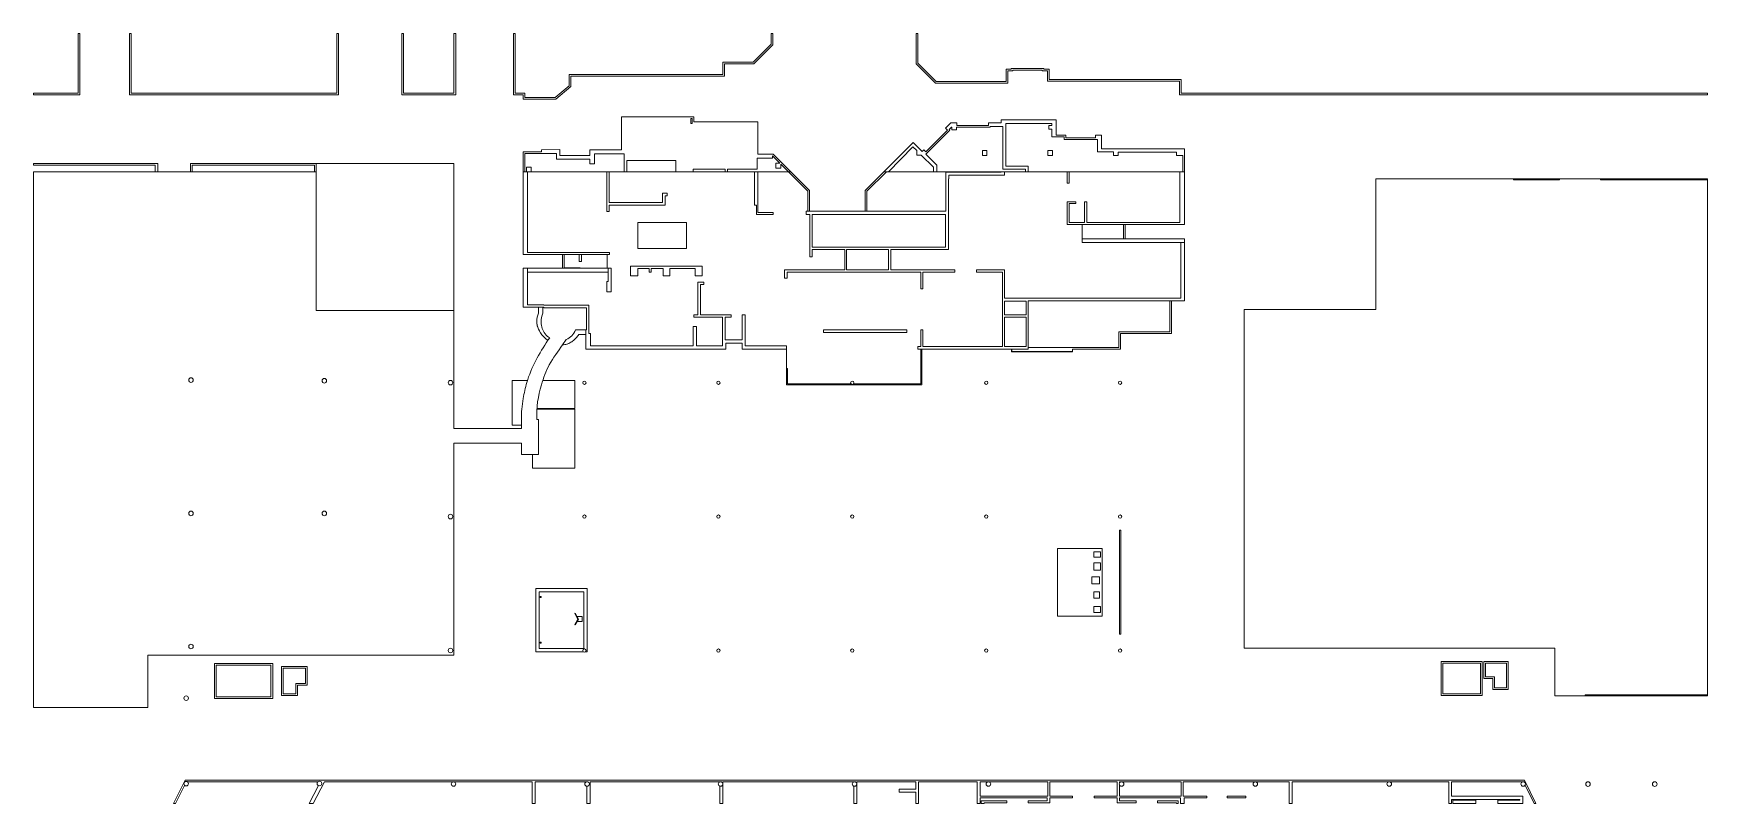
# Model space of a CAD drawing. Header units: millimetres. Extents: x -73969 to 76031, y -64740 to 4260.
import ezdxf

# ---------------------------------------------------------------- set-up
doc = ezdxf.new("R2010")
doc.units = ezdxf.units.MM

msp = doc.modelspace()

# ---------------------------------------------------------------- linework, layer by layer
at = {"color": 7, "linetype": 'Continuous', "lineweight": 15}
for p, q in [((-69820, 4260), (-69970, 4260)), ((-69970, 4260), (-69970, -1090)), ((-69820, 4260), (-69820, -1240)), ((-65206, 4260), (-65356, 4260)), ((-65356, -1240), (-65356, 4260)), ((-65206, -1090), (-65206, 4260)), ((-46788, 4260), (-46788, -1090)), ((-46638, 4260), (-46788, 4260)), ((-46638, 4260), (-46638, -1240)), ((-40818, 4260), (-40968, 4260)), ((-40968, -1240), (-40968, 4260)), ((-40818, -1090), (-40818, 4260)), ((-36290, 4260), (-36290, -1090)), ((-36140, 4260), (-36290, 4260)), ((-36140, 4260), (-36140, -1240)), ((-30970, 4260), (-30970, -1240)), ((-30820, 4260), (-30970, 4260)), ((-30820, 4260), (-30820, -1090)), ((-9497, 1683), (-7881, 3299)), ((-9435, 1533), (-7731, 3236)), ((-7881, 3299), (-7881, 4260)), ((-7731, 4260), (-7881, 4260)), ((-7731, 3236), (-7731, 4260)), ((5121, 4260), (5121, 1533)), ((5271, 4260), (5121, 4260)), ((5271, 4260), (5271, 1595)), ((-12190, 585), (-12190, 1683)), ((-12190, 1683), (-9497, 1683)), ((-12040, 1533), (-9435, 1533)), ((-12040, 435), (-12040, 1533)), ((5121, 1533), (6852, -198)), ((5271, 1595), (6914, -48)), ((-25962, 585), (-12190, 585)), ((-25962, -424), (-25962, 585)), ((-25812, 435), (-12040, 435)), ((-25812, -494), (-25812, 435)), ((13200, -48), (13200, 1059)), ((13200, 1059), (13620, 1059)), ((13350, 909), (13770, 909)), ((13350, -198), (13350, 909)), ((13620, 1134), (16572, 1134)), ((13620, 1059), (13620, 1134)), ((13770, 909), (13770, 984)), ((13770, 984), (16422, 984)), ((16422, 984), (16422, 926)), ((16422, 926), (16883, 926)), ((16572, 1134), (16572, 1076)), ((16572, 1076), (17033, 1076)), ((16883, 926), (16883, 0)), ((16883, 0), (28718, 0)), ((17033, 1076), (17033, 150)), ((17033, 150), (28868, 150)), ((28718, 0), (28718, -1251)), ((28868, 150), (28868, -1101)), ((-73969, -1090), (-69970, -1090)), ((-73969, -1090), (-73969, -1240)), ((-73969, -1240), (-69820, -1240)), ((-65356, -1240), (-46638, -1240)), ((-65206, -1090), (-46788, -1090)), ((-40968, -1240), (-36140, -1240)), ((-40818, -1090), (-36290, -1090)), ((-30083, -1240), (-30970, -1240)), ((-29933, -1090), (-30820, -1090)), ((-30083, -1240), (-30083, -1618)), ((-29933, -1090), (-29933, -1468)), ((-29933, -1468), (-27215, -1468)), ((-27215, -1468), (-25962, -424)), ((-27161, -1618), (-25812, -494)), ((6852, -198), (13350, -198)), ((6914, -48), (13200, -48)), ((28718, -1251), (76031, -1251)), ((28868, -1101), (76031, -1101)), ((76031, -1251), (76031, -1101)), ((-30083, -1618), (-27161, -1618)), ((-21276, -3214), (-21276, -6164)), ((-14802, -3214), (-21276, -3214)), ((-15071, -3364), (-15071, -3812)), ((-14952, -3364), (-15071, -3364)), ((-14952, -3812), (-15071, -3812)), ((-14952, -3812), (-14952, -3364)), ((-14802, -3662), (-14802, -3214)), ((-9056, -3662), (-14802, -3662)), ((-9056, -6551), (-9056, -3662)), ((8141, -4407), (5986, -6562)), ((7929, -4407), (5986, -6350)), ((8229, -3736), (7743, -4221)), ((7743, -4221), (7929, -4407)), ((8072, -4339), (8291, -4124)), ((8072, -4339), (8141, -4407)), ((8765, -3736), (8229, -3736)), ((8312, -4124), (8291, -4124)), ((8312, -4364), (8312, -4124)), ((8312, -4364), (8748, -4364)), ((11762, -4145), (8748, -4145)), ((8748, -4364), (8748, -4145)), ((8765, -3995), (8765, -3736)), ((11612, -3995), (8765, -3995)), ((11612, -3736), (11612, -3995)), ((12735, -3736), (11612, -3736)), ((11762, -4071), (12885, -4071)), ((11762, -4071), (11762, -4145)), ((12735, -3477), (12735, -3736)), ((17671, -3477), (12735, -3477)), ((12885, -7902), (12885, -4071)), ((13149, -3806), (17267, -3806)), ((13149, -3806), (13149, -7638)), ((17017, -3988), (17267, -3988)), ((17017, -3988), (17017, -4320)), ((17017, -4320), (17267, -4320)), ((17267, -3806), (17267, -3988)), ((17267, -4320), (17267, -5012)), ((17671, -4862), (17671, -3477)), ((4858, -5505), (562, -9801)), ((4835, -5907), (2639, -8122)), ((5182, -6237), (4835, -5907)), ((5659, -6306), (4858, -5505)), ((18390, -5012), (17267, -5012)), ((18540, -4862), (17671, -4862)), ((18390, -5253), (18390, -5012)), ((21356, -5253), (18390, -5253)), ((18540, -5103), (18540, -4862)), ((21206, -5103), (18540, -5103)), ((21718, -4862), (21206, -4862)), ((21206, -4862), (21206, -5103)), ((21356, -5253), (21356, -6349)), ((21718, -6085), (21718, -4862)), ((-73969, -7398), (-62829, -7398)), ((-73969, -7548), (-73969, -7398)), ((-62829, -7398), (-62829, -8122)), ((-59898, -7398), (-59898, -8122)), ((-36312, -7398), (-59898, -7398)), ((-48633, -7398), (-48633, -20550)), ((-36312, -20550), (-36312, -7398)), ((-30083, -6332), (-30083, -15540)), ((-28443, -6332), (-30083, -6332)), ((-27105, -6482), (-29933, -6482)), ((-29933, -6482), (-29933, -8122)), ((-26795, -6140), (-28443, -6153)), ((-28443, -6153), (-28443, -6332)), ((-27105, -7012), (-27105, -6482)), ((-24129, -7012), (-27105, -7012)), ((-26795, -6684), (-26795, -6140)), ((-24124, -6684), (-26795, -6684)), ((-24129, -7012), (-24129, -7417)), ((-23711, -7417), (-24129, -7417)), ((-24124, -6164), (-24124, -6684)), ((-21276, -6164), (-24124, -6164)), ((-23711, -6522), (-23711, -7417)), ((-23711, -6522), (-21055, -6522)), ((-21055, -6522), (-21055, -8122)), ((-20798, -7119), (-16400, -7119)), ((-20798, -7119), (-20798, -8122)), ((-16400, -7119), (-16400, -8122)), ((-9119, -6898), (-7753, -6898)), ((-9119, -6898), (-9119, -7905)), ((-7691, -6551), (-9056, -6551)), ((-7089, -7366), (-7753, -6701)), ((-7753, -6701), (-7753, -6898)), ((-4441, -9801), (-7691, -6551)), ((-7464, -7366), (-7464, -7808)), ((-7464, -7366), (-7089, -7366)), ((-7018, -7436), (-4591, -9863)), ((-7018, -7436), (-7018, -7808)), ((5182, -6642), (5182, -6237)), ((5577, -6642), (5182, -6642)), ((6663, -7729), (5577, -6642)), ((5800, -6164), (5659, -6306)), ((5986, -6350), (5800, -6164)), ((5986, -6562), (6963, -7539)), ((11053, -6237), (11053, -6659)), ((11053, -6237), (11467, -6237)), ((11053, -6659), (11467, -6659)), ((11467, -6237), (11467, -6659)), ((16929, -6237), (16929, -6659)), ((16929, -6237), (17344, -6237)), ((16929, -6659), (17344, -6659)), ((17344, -6237), (17344, -6659)), ((21356, -6349), (22802, -6349)), ((21718, -6085), (29181, -6085)), ((22802, -6659), (22802, -6349)), ((22802, -6659), (23217, -6659)), ((23217, -6376), (28454, -6376)), ((23217, -6659), (23217, -6376)), ((28454, -6659), (28454, -6376)), ((28454, -6659), (29031, -6659)), ((29031, -6659), (29031, -8122)), ((29181, -12860), (29181, -6085)), ((-63067, -7548), (-73969, -7548)), ((-73969, -8122), (-73969, -56143)), ((-73969, -8122), (-48633, -8122)), ((-63067, -7548), (-63067, -8122)), ((-59748, -7548), (-59748, -8122)), ((-48783, -7548), (-59748, -7548)), ((-48783, -7548), (-48783, -8122)), ((-30083, -8122), (-6120, -8122)), ((-29786, -7731), (-29373, -7731)), ((-29786, -7731), (-29786, -8122)), ((-29709, -15354), (-29709, -8122)), ((-29373, -7731), (-29373, -8122)), ((-22598, -8122), (-22598, -11700)), ((-22395, -10891), (-22395, -8122)), ((-14855, -7905), (-11992, -7905)), ((-14855, -7905), (-14855, -8122)), ((-11992, -7905), (-11992, -8122)), ((-11776, -7905), (-9119, -7905)), ((-11776, -7905), (-11776, -8122)), ((-9369, -8122), (-9369, -11122)), ((-9056, -11790), (-9056, -8122)), ((-7464, -7808), (-7018, -7808)), ((712, -9863), (2452, -8122)), ((2240, -8122), (29181, -8122)), ((6663, -7729), (6663, -8122)), ((6963, -7539), (6963, -8122)), ((7774, -8171), (12735, -8171)), ((7774, -8171), (7774, -11665)), ((8030, -8761), (8062, -8761)), ((8030, -8761), (8030, -15101)), ((8062, -8446), (13035, -8446)), ((8062, -8446), (8062, -8761)), ((12735, -8171), (12735, -8122)), ((14919, -7902), (12885, -7902)), ((13035, -8122), (13035, -8446)), ((13149, -7638), (15170, -7638)), ((14919, -7902), (14919, -8122)), ((15170, -7638), (15170, -8122)), ((18651, -8122), (18651, -9152)), ((18839, -8122), (18839, -9152)), ((28743, -12686), (28743, -8122)), ((46303, -8764), (76031, -8764)), ((46303, -8764), (46303, -20467)), ((58658, -8864), (58658, -8764)), ((58658, -8864), (62755, -8864)), ((62755, -8864), (62755, -8764)), ((66451, -8764), (66451, -8864)), ((66451, -8864), (76031, -8864)), ((76031, -55087), (76031, -8764)), ((-17179, -10060), (-17603, -10060)), ((-17603, -10060), (-17603, -10891)), ((-17379, -10283), (-17179, -10283)), ((-17379, -11122), (-17379, -10283)), ((-17179, -10283), (-17179, -10060)), ((-4591, -9863), (-4591, -11665)), ((-4441, -11665), (-4441, -9801)), ((562, -11665), (562, -9801)), ((712, -11665), (712, -9863)), ((18651, -9152), (18839, -9152)), ((-22598, -11700), (-22395, -11700)), ((-17603, -10891), (-22395, -10891)), ((-22395, -11700), (-22395, -11122)), ((-22395, -11122), (-17379, -11122)), ((-9369, -11122), (-9187, -11122)), ((-9187, -11122), (-9187, -11956)), ((-9187, -11956), (-7685, -11956)), ((-7685, -11790), (-9056, -11790)), ((-7685, -11956), (-7685, -11790)), ((-4724, -11665), (-4724, -11956)), ((7774, -11665), (-4724, -11665)), ((-4398, -11956), (-4724, -11956)), ((-4398, -11956), (-4398, -15750)), ((7742, -11956), (-4207, -11956)), ((-4207, -11956), (-4207, -14881)), ((7742, -14881), (7742, -11956)), ((18651, -10818), (19418, -10818)), ((18651, -10818), (18651, -12860)), ((18839, -10989), (18839, -12686)), ((18839, -10989), (19418, -10989)), ((19418, -10818), (19418, -10989)), ((20206, -10818), (20206, -12686)), ((20206, -10818), (20405, -10818)), ((20405, -10818), (20405, -12686)), ((-19824, -12686), (-19824, -15002)), ((-15460, -12686), (-19824, -12686)), ((-15460, -15002), (-15460, -12686)), ((29181, -12860), (18651, -12860)), ((20206, -12686), (18839, -12686)), ((19999, -12860), (19999, -14463)), ((28743, -12686), (20405, -12686)), ((23691, -12860), (23691, -14145)), ((23841, -12860), (23841, -14145)), ((-4207, -14881), (7742, -14881)), ((29181, -14145), (19999, -14145)), ((19999, -14463), (29181, -14463)), ((28843, -19459), (28843, -14463)), ((29181, -14145), (29181, -19689)), ((-30083, -15540), (-22355, -15540)), ((-22355, -15354), (-29709, -15354)), ((-26570, -15540), (-26570, -16774)), ((-26420, -15540), (-26420, -16749)), ((-25067, -15540), (-25067, -16162)), ((-25067, -16162), (-24853, -16162)), ((-24853, -15540), (-24853, -16162)), ((-22557, -16774), (-22557, -15540)), ((-22355, -15540), (-22355, -15354)), ((-19824, -15002), (-15460, -15002)), ((-4398, -15750), (-4207, -15750)), ((-4207, -15101), (-1273, -15101)), ((-4207, -15101), (-4207, -15750)), ((-1273, -15101), (-1273, -16931)), ((-1118, -15101), (2632, -15101)), ((-1118, -15101), (-1118, -16931)), ((2632, -15101), (2632, -16931)), ((2842, -15101), (8030, -15101)), ((2842, -15101), (2842, -16931)), ((-30083, -16774), (-30083, -20254)), ((-22218, -16774), (-30083, -16774)), ((-29709, -20069), (-29709, -16774)), ((-29709, -17119), (-22474, -17119)), ((-26420, -16749), (-24996, -16749)), ((-24996, -16749), (-24996, -16774)), ((-22598, -17972), (-22598, -18903)), ((-22474, -17972), (-22598, -17972)), ((-22474, -16774), (-22474, -17972)), ((-22218, -18903), (-22218, -16774)), ((-14054, -16585), (-20474, -16585)), ((-20474, -16585), (-20474, -17454)), ((-20474, -17454), (-19824, -17454)), ((-19824, -17454), (-19824, -16811)), ((-19824, -16811), (-18791, -16811)), ((-18791, -16811), (-18791, -17133)), ((-18791, -17133), (-18623, -17133)), ((-18623, -16811), (-17534, -16811)), ((-18623, -17133), (-18623, -16811)), ((-17534, -16811), (-17534, -17454)), ((-17534, -17454), (-16945, -17454)), ((-16945, -16811), (-14687, -16811)), ((-16945, -17454), (-16945, -16811)), ((-14687, -16811), (-14687, -17454)), ((-14687, -17454), (-14054, -17454)), ((-14054, -17454), (-14054, -16585)), ((-6674, -16931), (-6674, -17658)), ((-6674, -16931), (-1273, -16931)), ((-6674, -17658), (-6432, -17658)), ((-6432, -17133), (5537, -17133)), ((-6432, -17133), (-6432, -17658)), ((-1118, -16931), (2632, -16931)), ((2842, -16931), (8579, -16931)), ((5537, -17133), (5537, -18623)), ((5713, -17133), (5713, -18623)), ((5713, -17133), (8579, -17133)), ((8579, -16931), (8579, -17133)), ((10522, -16922), (13035, -16922)), ((10522, -16922), (10522, -17124)), ((10522, -17124), (12850, -17124)), ((12850, -17124), (12850, -23775)), ((13035, -16922), (13035, -19469)), ((-22598, -18903), (-22218, -18903)), ((-14432, -20962), (-14432, -18011)), ((-14432, -18011), (-13909, -18011)), ((-13909, -18235), (-14200, -18235)), ((-14200, -18235), (-14200, -20962)), ((-13909, -18011), (-13909, -18235)), ((5537, -18623), (5713, -18623)), ((25871, -19469), (13035, -19469)), ((25871, -19459), (28843, -19459)), ((25871, -19459), (25871, -19469)), ((-36302, -20550), (-48633, -20550)), ((-36302, -20550), (-36302, -31128)), ((-30083, -20254), (-28232, -20254)), ((-28232, -20069), (-29709, -20069)), ((-28708, -20254), (-28708, -20796)), ((-28322, -20254), (-28322, -20796)), ((-28232, -20099), (-28232, -20069)), ((-24203, -20099), (-28232, -20099)), ((-28232, -20314), (-28232, -20254)), ((-28232, -20314), (-24414, -20314)), ((-24414, -20314), (-24414, -22307)), ((-24203, -22637), (-24203, -20099)), ((-14789, -21171), (-14789, -20962)), ((-14789, -20962), (-14432, -20962)), ((-14200, -20962), (-11447, -20962)), ((-11447, -20962), (-11447, -21171)), ((-10463, -23177), (-10463, -20962)), ((-10463, -20962), (-10194, -20962)), ((-10194, -20962), (-10194, -23717)), ((14984, -19715), (13035, -19715)), ((13035, -19715), (13035, -20953)), ((13035, -20953), (14984, -20953)), ((14984, -20953), (14984, -19715)), ((15147, -19689), (29181, -19689)), ((15147, -24022), (15147, -19689)), ((27864, -22479), (27864, -19689)), ((28014, -19689), (28014, -22629)), ((34515, -20467), (34515, -50812)), ((34515, -20467), (46303, -20467)), ((-24414, -22307), (-25407, -22307)), ((-24477, -24022), (-24477, -22307)), ((-14858, -23717), (-14858, -21990)), ((-14858, -21990), (-14553, -21990)), ((-12220, -21171), (-14789, -21171)), ((-14553, -21990), (-14553, -23717)), ((-12220, -23717), (-12220, -21171)), ((-11447, -21171), (-11982, -21171)), ((-11982, -21171), (-11982, -23177)), ((-3174, -22307), (-3174, -22546)), ((-3174, -22307), (4272, -22307)), ((4272, -22307), (4272, -22546)), ((5537, -22298), (5537, -23775)), ((5537, -22298), (5713, -22298)), ((5713, -22298), (5713, -23775)), ((13035, -21162), (14984, -21162)), ((13035, -21162), (13035, -23775)), ((14984, -23775), (14984, -21162)), ((23290, -23872), (23290, -22479)), ((27864, -22479), (23290, -22479)), ((-28341, -22827), (-28337, -22832)), ((-27878, -23229), (-27715, -23019)), ((-26570, -23632), (-26239, -23151)), ((-24477, -22723), (-25096, -22723)), ((-24203, -22637), (-24057, -22637)), ((-24057, -22637), (-24057, -23717)), ((-24057, -23717), (-14858, -23717)), ((-14553, -23717), (-12220, -23717)), ((-11982, -23177), (-10463, -23177)), ((-10463, -23476), (-11929, -23476)), ((-11929, -23476), (-11929, -24022)), ((-10463, -24022), (-10463, -23476)), ((-10194, -23717), (-6496, -23717)), ((-6496, -23717), (-6496, -27222)), ((-3174, -22546), (4272, -22546)), ((5277, -24022), (5277, -23775)), ((5537, -23775), (5277, -23775)), ((12850, -23775), (5713, -23775)), ((14984, -23775), (13035, -23775)), ((15147, -23872), (23290, -23872)), ((23440, -24022), (23440, -22629)), ((23440, -22629), (28014, -22629)), ((-11929, -24022), (-24477, -24022)), ((-6496, -24022), (-10463, -24022)), ((15147, -24022), (5277, -24022)), ((5624, -24032), (5534, -24032)), ((5534, -27122), (5534, -24032)), ((5624, -27212), (5624, -24032)), ((5634, -27222), (5634, -24022)), ((13679, -24251), (13679, -24022)), ((13679, -24251), (19136, -24251)), ((13689, -24022), (13689, -24241)), ((13689, -24241), (19126, -24241)), ((19126, -24022), (23440, -24022)), ((19126, -24241), (19126, -24022)), ((19136, -24251), (19136, -24022)), ((-29711, -26832), (-31089, -26832)), ((-31089, -30832), (-31089, -26832)), ((-25474, -26832), (-28335, -26832)), ((-25474, -29344), (-25474, -26832)), ((-6486, -25761), (-6486, -27212)), ((-6486, -25761), (-6396, -25761)), ((-6396, -25761), (-6396, -27122)), ((-6496, -27222), (5634, -27222)), ((-6486, -27212), (5624, -27212)), ((-6396, -27122), (-733, -27122)), ((-471, -27122), (5534, -27122)), ((-28862, -29394), (-25474, -29394)), ((-28858, -29344), (-25474, -29344)), ((-25474, -29394), (-25474, -34690)), ((-36302, -31128), (-30232, -31128)), ((-30232, -30832), (-31089, -30832)), ((-30232, -31128), (-30232, -30332)), ((-28866, -30332), (-28708, -30332)), ((-28708, -33457), (-28708, -30332)), ((-36302, -32461), (-30232, -32461)), ((-36302, -32461), (-36302, -51449)), ((-30232, -33457), (-30232, -32461)), ((-30232, -33457), (-28708, -33457)), ((-29245, -33457), (-29245, -34690)), ((-29245, -34690), (-25474, -34690)), ((23348, -49551), (23348, -40251)), ((23348, -40251), (23448, -40251)), ((23448, -40251), (23448, -49551)), ((17795, -41882), (21795, -41882)), ((17795, -47961), (17795, -41882)), ((21795, -41882), (21795, -47961)), ((21031, -42188), (21031, -42664)), ((21637, -42188), (21031, -42188)), ((21031, -42664), (21637, -42664)), ((21031, -43184), (21031, -43819)), ((21637, -43184), (21031, -43184)), ((21637, -42664), (21637, -42188)), ((21637, -43819), (21637, -43184)), ((21551, -44440), (20872, -44440)), ((20872, -44440), (20872, -45046)), ((21031, -43819), (21637, -43819)), ((21551, -45046), (21551, -44440)), ((-28944, -45471), (-24344, -45471)), ((-28944, -51161), (-28944, -45471)), ((-28644, -50861), (-28644, -45771)), ((-28644, -45771), (-24644, -45771)), ((-28566, -46281), (-28566, -46181)), ((-28566, -46181), (-28466, -46181)), ((-28466, -46281), (-28566, -46281)), ((-28466, -46181), (-28466, -46281)), ((-24644, -45771), (-24644, -50861)), ((-24344, -45471), (-24344, -51161)), ((20872, -45046), (21551, -45046)), ((21031, -45768), (21031, -46346)), ((21551, -45768), (21031, -45768)), ((21031, -46346), (21551, -46346)), ((21551, -46346), (21551, -45768)), ((-25440, -47689), (-25475, -47709)), ((-25186, -48209), (-25475, -47709)), ((-25140, -48209), (-25440, -47689)), ((-24800, -47985), (-25269, -47985)), ((-24800, -48432), (-24800, -47985)), ((21795, -47961), (17795, -47961)), ((21637, -47082), (21031, -47082)), ((21031, -47082), (21031, -47616)), ((21031, -47616), (21637, -47616)), ((21637, -47616), (21637, -47082)), ((-25186, -48209), (-25475, -48708)), ((-25440, -48728), (-25475, -48708)), ((-25440, -48728), (-25140, -48209)), ((-24800, -48432), (-25269, -48432)), ((-24644, -50861), (-28644, -50861)), ((-28566, -50281), (-28466, -50281)), ((-28566, -50381), (-28566, -50281)), ((-28466, -50381), (-28566, -50381)), ((-28466, -50281), (-28466, -50381)), ((23448, -49551), (23348, -49551)), ((34515, -50812), (62353, -50812)), ((62353, -50812), (62353, -55087)), ((-36302, -51449), (-63732, -51449)), ((-63732, -51449), (-63732, -56143)), ((-57761, -52204), (-57761, -55339)), ((-57761, -52204), (-52537, -52204)), ((-57611, -52354), (-52687, -52354)), ((-57611, -52354), (-57611, -55189)), ((-52687, -52354), (-52687, -55189)), ((-52537, -52204), (-52537, -55339)), ((-51752, -52450), (-51752, -55053)), ((-51752, -52450), (-49444, -52450)), ((-49444, -52450), (-49444, -54145)), ((-24677, -51161), (-28944, -51161)), ((-24344, -51161), (-24527, -51161)), ((52156, -52025), (52156, -55065)), ((52156, -52025), (55850, -52025)), ((52306, -52175), (52306, -54915)), ((52306, -52175), (55700, -52175)), ((55700, -52175), (55700, -54915)), ((55850, -52025), (55850, -55065)), ((55993, -52025), (55993, -53545)), ((55993, -52025), (58178, -52025)), ((56143, -52175), (56143, -53395)), ((56143, -52175), (58028, -52175)), ((58028, -52175), (58028, -54381)), ((58178, -52025), (58178, -54531)), ((-51602, -52600), (-51602, -54903)), ((-51602, -52600), (-49594, -52600)), ((-50468, -53995), (-49594, -53995)), ((-50468, -53995), (-50468, -54903)), ((-49594, -52600), (-49594, -53995)), ((55993, -53545), (56800, -53545)), ((56143, -53395), (56950, -53395)), ((56800, -53545), (56800, -54531)), ((56950, -53395), (56950, -54381)), ((-57761, -55339), (-52537, -55339)), ((-57611, -55189), (-52687, -55189)), ((-51752, -55053), (-50318, -55053)), ((-51602, -54903), (-50468, -54903)), ((-50318, -54145), (-50318, -55053)), ((-50318, -54145), (-49444, -54145)), ((52156, -55065), (55850, -55065)), ((52306, -54915), (55700, -54915)), ((56800, -54531), (58178, -54531)), ((56950, -54381), (58028, -54381)), ((62353, -55087), (76031, -55087)), ((65057, -54987), (65057, -55087)), ((76031, -54987), (65057, -54987)), ((-63732, -56143), (-73969, -56143)), ((-61409, -64740), (-60370, -62661)), ((-60370, -62661), (59630, -62661)), ((-60149, -62811), (-48506, -62811)), ((-48896, -64740), (-47903, -62811)), ((-47903, -62811), (-36430, -62811)), ((-36228, -62811), (-29271, -62811)), ((-29271, -62811), (-29271, -64740)), ((-29025, -62811), (-24465, -62811)), ((-29025, -62811), (-29025, -64740)), ((-24103, -62811), (-24103, -64740)), ((-24103, -62811), (-12504, -62811)), ((-12189, -62811), (-507, -62811)), ((-12189, -62811), (-12189, -64740)), ((-207, -62942), (-207, -62811)), ((-207, -62811), (5083, -62811)), ((5083, -63447), (5083, -62811)), ((5337, -64740), (5337, -62811)), ((5337, -62811), (10600, -62811)), ((10600, -64740), (10600, -62811)), ((10869, -64070), (10869, -62811)), ((10869, -62811), (11493, -62811)), ((11695, -62811), (16930, -62811)), ((16930, -62811), (16930, -64070)), ((17112, -62811), (23146, -62811)), ((17112, -62811), (17112, -64070)), ((23146, -62811), (23146, -64070)), ((23351, -62811), (23351, -62884)), ((23351, -62811), (23426, -62811)), ((23628, -62811), (28876, -62811)), ((28876, -62811), (28876, -64070)), ((29048, -62811), (35412, -62811)), ((29048, -62811), (29048, -64070)), ((35614, -62811), (38539, -62811)), ((38539, -62811), (38539, -64740)), ((38803, -62811), (38803, -64740)), ((38803, -62811), (47414, -62811)), ((47616, -62811), (52856, -62811)), ((52856, -62811), (52856, -64740)), ((53093, -62811), (59414, -62811)), ((53093, -62811), (53093, -64070)), ((59630, -62661), (60657, -64740)), ((-61241, -64740), (-60428, -63112)), ((-48442, -63126), (-49261, -64740)), ((-24384, -63193), (-24384, -64740)), ((-12470, -63183), (-12470, -64740)), ((-457, -64740), (-457, -63188)), ((-207, -64740), (-207, -63037)), ((3590, -63447), (3590, -63714)), ((5083, -63447), (3590, -63447)), ((5083, -63714), (3590, -63714)), ((5083, -64740), (5083, -63714)), ((10869, -64070), (16930, -64070)), ((10869, -64740), (10869, -64221)), ((10869, -64221), (16855, -64221)), ((16855, -64509), (16855, -64221)), ((17112, -64070), (19142, -64070)), ((17112, -64681), (17112, -64221)), ((17112, -64221), (19142, -64221)), ((19142, -64070), (19142, -64221)), ((21058, -64070), (21058, -64221)), ((21058, -64070), (23146, -64070)), ((21058, -64221), (23146, -64221)), ((23146, -64221), (23146, -64681)), ((23351, -63095), (23351, -64070)), ((23351, -64070), (28876, -64070)), ((23351, -64221), (23351, -64509)), ((23351, -64221), (28815, -64221)), ((28815, -64221), (28815, -64740)), ((29048, -64070), (31157, -64070)), ((29136, -64244), (29136, -64740)), ((29136, -64244), (31157, -64244)), ((31157, -64070), (31157, -64244)), ((32990, -64070), (32990, -64244)), ((32990, -64070), (34666, -64070)), ((32990, -64244), (34666, -64244)), ((34666, -64070), (34666, -64244)), ((53093, -64070), (59475, -64070)), ((53093, -64365), (53093, -64740)), ((53093, -64365), (59210, -64365)), ((55263, -64451), (53200, -64451)), ((53200, -64451), (53200, -64740)), ((55263, -64451), (55263, -64740)), ((57236, -64740), (57236, -64451)), ((59210, -64451), (57236, -64451)), ((59210, -64365), (59210, -64451)), ((59475, -64070), (59475, -64740)), ((59683, -63107), (60489, -64740)), ((-61409, -64740), (-61241, -64740)), ((-49261, -64740), (-48896, -64740)), ((-29271, -64740), (-29025, -64740)), ((-24384, -64740), (-24103, -64740)), ((-12470, -64740), (-12189, -64740)), ((-457, -64740), (-207, -64740)), ((5083, -64740), (5337, -64740)), ((10600, -64740), (10869, -64740)), ((10960, -64509), (13240, -64509)), ((10960, -64509), (10960, -64740)), ((10960, -64740), (11212, -64740)), ((11212, -64681), (13240, -64681)), ((11212, -64681), (11212, -64740)), ((13240, -64509), (13240, -64681)), ((15164, -64509), (16855, -64509)), ((15164, -64509), (15164, -64681)), ((15164, -64681), (17112, -64681)), ((23146, -64681), (24839, -64681)), ((23351, -64509), (24839, -64509)), ((24839, -64681), (24839, -64509)), ((26745, -64509), (26745, -64681)), ((26745, -64509), (28605, -64509)), ((26745, -64681), (28450, -64681)), ((28450, -64681), (28450, -64740)), ((28450, -64740), (28605, -64740)), ((28605, -64509), (28605, -64740)), ((28815, -64740), (29136, -64740)), ((38539, -64740), (38803, -64740)), ((52856, -64740), (53093, -64740)), ((53200, -64740), (55263, -64740)), ((57236, -64740), (59475, -64740)), ((60489, -64740), (60657, -64740))]:
    msp.add_line(p, q, dxfattribs=at)
for centre, radius in [((-59859, -26796), 205), ((-47910, -26855), 205), ((-36602, -27031), 205), ((-24602, -27031), 150), ((-12602, -27031), 150), ((-602, -27031), 150), ((11398, -27031), 150), ((23398, -27031), 150), ((-59859, -38745), 205), ((-47910, -38745), 205), ((-36602, -39031), 205), ((-24602, -39031), 150), ((-12602, -39031), 150), ((-602, -39031), 150), ((11398, -39031), 150), ((23398, -39031), 150), ((-59859, -50671), 205), ((-36602, -51031), 205), ((-24602, -51031), 150), ((-12602, -51031), 150), ((-602, -51031), 150), ((11398, -51031), 150), ((23398, -51031), 150), ((-60286, -55299), 205), ((-60286, -62963), 205), ((-48350, -62943), 205), ((-36329, -62989), 205), ((-24363, -62989), 205), ((-12403, -62989), 205), ((-406, -62989), 205), ((11594, -62989), 205), ((23527, -62989), 205), ((35513, -62989), 205), ((47515, -62989), 205), ((59515, -62989), 205), ((65320, -62998), 205), ((71301, -62998), 205)]:
    msp.add_circle(centre, radius, dxfattribs=at)
msp.add_arc((-602, -27031), 160, 214.74154, 325.25846, dxfattribs=at)
for points, knots in [([(-28708, -20796), (-28831, -21027), (-28909, -21406), (-28828, -22019), (-28551, -22651), (-28142, -23051), (-27878, -23229)], [0, 0, 0, 0, 0.2785193, 0.400473, 0.6586434, 1, 1, 1, 1]), ([(-28322, -20796), (-28445, -21053), (-28522, -21527), (-28391, -22362), (-28035, -22834), (-27715, -23019)], [0, 0, 0, 0, 0.3390328, 0.5599262, 1, 1, 1, 1]), ([(-30232, -30332), (-30271, -29701), (-30124, -28586), (-29625, -26094), (-28635, -24403), (-27878, -23229)], [0, 0, 0, 0, 0.2480259, 0.4429046, 1, 1, 1, 1]), ([(-26570, -23632), (-26962, -24226), (-27814, -25306), (-28630, -27598), (-28932, -29269), (-28866, -30332)], [0, 0, 0, 0, 0.2966254, 0.5639687, 1, 1, 1, 1]), ([(-28320, -22850), (-28314, -22856), (-28296, -22877), (-28264, -22910), (-28223, -22951), (-28182, -22990), (-28139, -23029), (-28097, -23066), (-28054, -23101), (-28011, -23135), (-27968, -23168), (-27924, -23200), (-27894, -23220), (-27878, -23230)], [0, 0, 0, 0, 0.043857, 0.1414526, 0.2392632, 0.3372792, 0.435491, 0.533889, 0.6268265, 0.7199135, 0.8131427, 0.906507, 1, 1, 1, 1]), ([(-26574, -23638), (-26431, -23635), (-26182, -23599), (-25961, -23500), (-25867, -23447)], [0.69320351, 0.69320351, 0.69320351, 0.69320351, 0.76708354, 0.82553479, 0.82553479, 0.82553479, 0.82553479]), ([(-26570, -23632), (-26306, -23623), (-25918, -23519), (-25549, -23225), (-25317, -22987), (-25180, -22823), (-25096, -22723)], [0, 0, 0, 0, 0.4444485, 0.6432646, 0.7822029, 1, 1, 1, 1])]:
    msp.add_open_spline(points, degree=3, knots=knots, dxfattribs=at)
for points in [[(-28866, -21706), (-28832, -22006), (-28719, -22297), (-28547, -22559)], [(-25407, -22307), (-25551, -22686), (-25852, -23016), (-26239, -23151)], [(-25346, -23013), (-25262, -22923), (-25180, -22826), (-25096, -22723)]]:
    msp.add_open_spline(points, degree=3, dxfattribs=at)

doc.saveas('drawing.dxf')
